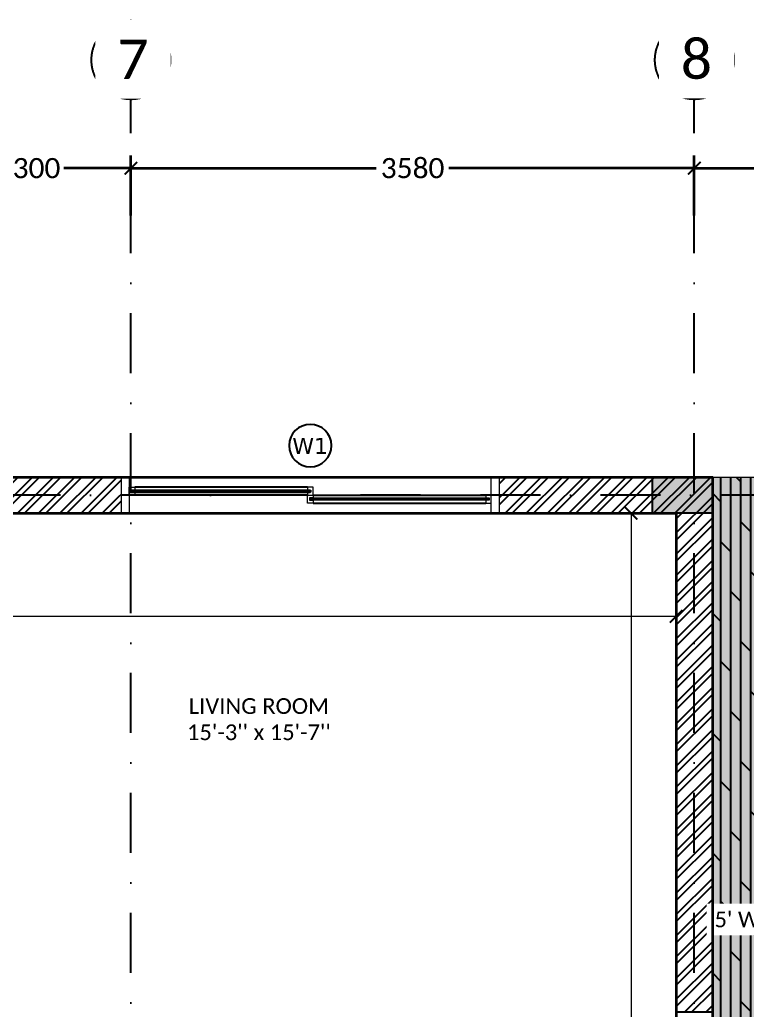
# Model space of a CAD drawing. Header units: millimetres. Extents: x -10000 to 124200, y -12045 to 23620.
# Drawn here: x 108369 to 112991, y 10232 to 16525 of the extents above; entities that cross this region are included whole.
import ezdxf
from ezdxf.enums import TextEntityAlignment as Align

# ---------------------------------------------------------------- set-up
doc = ezdxf.new("R2010")
doc.units = ezdxf.units.MM
doc.header["$LTSCALE"] = 150
doc.set_wipeout_variables(frame=1)
for name, pattern in [('3BHK-W(SB)$0$HIDDEN', [0.375, 0.25, -0.125]), ('DASHDOTX2', [50.8, 25.4, -12.7, 0, -12.7]), ('HIDDENX2', [19.05, 12.7, -6.35])]:
    doc.linetypes.add(name, pattern=pattern)
for name, color, linetype in [('ad-Column', 3, 'Continuous'), ('ad-Column Hatch', 125, 'Continuous'), ('ad-Grid', 8, 'DASHDOTX2'), ('ad-Text main', 7, 'Continuous'), ('ad-Text Main_Door&window Label', 7, 'Continuous'), ('ad-Verandah', 33, 'Continuous'), ('ad-Wall', 240, 'Continuous'), ('ad-Wall hatch', 8, 'Continuous')]:
    doc.layers.add(name, color=color, linetype=linetype)
doc.layers.add('ad-Dimension', color=5, linetype='Continuous', lineweight=0, true_color=0x0000ff)
doc.layers.add('ad-Framing', color=30, linetype='Continuous', lineweight=35, true_color=0xff7f00)
doc.layers.add('ad-Elevation 10', color=8, linetype='Continuous', lineweight=0)
doc.layers.add('ad-Glass Sectionline', color=140, linetype='Continuous', true_color=0x00bfff)
doc.styles.add('6 U T S R N_Typical Floor Plan$0$3BHK-E(NB)$0$grid_text', font='verdana.ttf', dxfattribs={"width": 0.9})
doc.styles.add('ROMANS-TITLE', font='arial.ttf', dxfattribs={"width": 0.8})
doc.styles.get("Standard").update_dxf_attribs({"font": 'calibril.ttf'})
doc.dimstyles.new('A-75-DIM-INT (Framing)', dxfattribs={"dimscale": 100, "dimtxt": 1.5, "dimasz": 1, "dimexe": 0, "dimexo": 0, "dimgap": 0.5, "dimtad": 0, "dimdec": 0, "dimdsep": 46, "dimtxsty": 'ROMANS-TITLE', "dimblk": 'ARCHTICK', "dimcen": 0.025, "dimclrd": 5, "dimclre": 5, "dimclrt": 256, "dimazin": 2, "dimtfac": 1, "dimtdec": 0, "dimtmove": 1, "dimatfit": 0, "dimldrblk": 'ARCHTICK', "dimfxl": 1, "dimtfill": 1, "dimtolj": 1, "dimtzin": 0, "dimarcsym": 0})

# ---------------------------------------------------------------- blocks, each defined once
blk = doc.blocks.new('6 U T S R N_Typical Floor Plan$0$ad_Window Tag')
blk.add_circle((0, 0), 150)
at = {"style": '6 U T S R N_Typical Floor Plan$0$3BHK-E(NB)$0$grid_text', "width": 0.9}
blk.add_attdef('D1', text='', height=125, dxfattribs=at).set_placement((0, 0), align=Align.MIDDLE_CENTER)
blk = doc.blocks.new('zw$3849')
at = {"layer": 'ad-Text Main_Door&window Label'}
ref = blk.add_blockref('6 U T S R N_Typical Floor Plan$0$ad_Window Tag', (9565, 13820), dxfattribs=dict(at, xscale=-0.9, yscale=0.9, zscale=0.9))
ref.add_attrib('D1', 'W1', dxfattribs={"height": 101.25, "rotation": 1800, "style": '6 U T S R N_Typical Floor Plan$0$3BHK-E(NB)$0$grid_text'}).set_placement((9564, 13817.9), align=Align.MIDDLE_CENTER)
at = {"layer": 'ad-Text main', "char_height": 100, "width": 1424.195, "attachment_point": 5, "bg_fill": 2}
for s, insert in [("LIVING ROOM\\P15'-3'' x 15'-7''", (9238.7, 12081.2)), ("\\pxqj;5' WIDE VERANDAH", (12845.7, 10808.6))]:
    blk.add_mtext(s, dxfattribs=dict(at, insert=insert))
blk = doc.blocks.new('$ZCDB_AUDIT_GENERATED_C77D')
blk.add_wipeout([(0, 230), (2400, 230), (2400, 0), (0, 0)]).dxf.layer = 'ad-Elevation 10'
at = {"layer": 'ad-Elevation 10'}
for points in [[(2400, 230), (0, 230)], [(2400, 0), (0, 0)]]:
    blk.add_lwpolyline(points, dxfattribs=at)
for points in [[(50, 0), (50, 230), (0, 230), (0, 0)], [(2350, 0), (2400, 0), (2400, 230), (2350, 230)], [(1217.5, 133), (1217.5, 115), (1182.5, 115), (1182.5, 165), (1217.5, 165), (1217.5, 147), (1195.5, 147), (1195.5, 133)], [(2315, 133), (2315, 115), (2350, 115), (2350, 165), (2315, 165), (2315, 147), (2337, 147), (2337, 133)], [(85, 83), (85, 65), (50, 65), (50, 115), (85, 115), (85, 97), (63, 97), (63, 83)], [(1182.5, 83), (1182.5, 65), (1217.5, 65), (1217.5, 115), (1182.5, 115), (1182.5, 97), (1204.5, 97), (1204.5, 83)]]:
    blk.add_lwpolyline(points, close=True, dxfattribs=at)
at = {"layer": 'ad-Glass Sectionline'}
for points in [[(1200, 145), (2335, 145), (2335, 135), (1200, 135)], [(1200, 95), (65, 95), (65, 85), (1200, 85)]]:
    blk.add_lwpolyline(points, close=True, dxfattribs=at)
for points in [[(1217.5, 165), (2315, 165)], [(1182.5, 115), (85, 115)], [(1182.5, 65), (85, 65)], [(1217.5, 115), (2315, 115)]]:
    blk.add_lwpolyline(points, dxfattribs=at)
blk = doc.blocks.new('*U129')
blk.add_blockref('$ZCDB_AUDIT_GENERATED_C77D', (0, 0))
blk = doc.blocks.new('zw$42B5')
at = {"layer": 'ad-Wall hatch', "transparency": 33554610}
h = blk.add_hatch(dxfattribs=at)
h.set_pattern_fill('ANSI32', color=256, scale=10)
h.set_pattern_definition([(45, (-1040635.14, 674820.02), (-67.351921, 67.351921), []), (45, (-1040590.24, 674820.02), (-67.351921, 67.351921), [])])
h.paths.add_polyline_path([(12120, 13620), (12120, 10220), (11890, 10220), (11890, 13390), (7240, 13390), (7240, 8645), (4245, 8645), (4245, 8875), (4445, 8875), (4445, 9370), (4560, 9370), (4560, 8760), (7010, 8760), (7010, 10500), (6360, 10500), (6360, 10615), (7010, 10615), (7010, 13390), (4560, 13390), (4560, 10615), (5560, 10615), (5560, 10500), (4445, 10500), (4445, 13390), (230, 13390), (230, 8875), (3345, 8875), (3345, 8645), (3060, 8645), (3060, 4745), (3345, 4745), (3345, 4515), (230, 4515), (230, 230), (4995, 230), (4995, 3130), (6060, 3130), (6060, 3015), (5110, 3015), (5110, 230), (8310, 230), (8310, 3015), (6860, 3015), (6860, 3130), (8310, 3130), (8310, 4630), (5110, 4630), (5110, 3930), (4995, 3930), (4995, 4515), (4245, 4515), (4245, 4745), (8540, 4745), (8540, 230), (9240, 230), (9240, 0), (0, 0), (0, 4745), (2830, 4745), (2830, 8645), (0, 8645), (0, 13620)])
at = {"xscale": -1}
blk.add_blockref('*U129', (10765, 13390), dxfattribs=at)
at = {"layer": 'ad-Wall'}
blk.add_lwpolyline([(0, 13620), (12120, 13620), (12120, 10220), (11890, 10220), (11890, 13390), (7240, 13390)], dxfattribs=at)
blk = doc.blocks.new('zw$6AA0')
at = {"layer": 'ad-Column Hatch', "transparency": 33554687}
h = blk.add_hatch(color=256, dxfattribs=at)
h.dxf.hatch_style = 1
h.paths.add_polyline_path([(0, -230), (380, -230), (380, 0), (0, 0)])
at = {"layer": 'ad-Column'}
blk.add_lwpolyline([(0, -230), (380, -230), (380, 0), (0, 0)], close=True, dxfattribs=at)
blk = doc.blocks.new('1625E_Columns')
at = {"layer": 'ad-Column', "xscale": -1, "rotation": 359.9999999999997}
blk.add_blockref('zw$6AA0', (12120, 13620), dxfattribs=at)
blk = doc.blocks.new('zw$3055')
at = {"layer": 'ad-Verandah', "transparency": 33554559}
h = blk.add_hatch(color=256, dxfattribs=at)
h.dxf.hatch_style = 1
h.paths.add_polyline_path([(12120, 0), (13640, 0), (13640, -4975), (12120, -4975)])
at = {"layer": 'ad-Verandah', "transparency": 33554687}
h = blk.add_hatch(dxfattribs=at)
h.set_pattern_fill('DOLMIT', color=256, scale=10, angle=270)
h.set_pattern_definition([(270, (-442546.75, 133732.39), (63.5, -1e-14), []), (315, (-442546.75, 133732.4), (126.999913, 126.999913), [89.80256, -179.60512])])
h.paths.add_polyline_path([(12120, 0), (13640, 0), (13640, -4975), (12120, -4975)])
at = {"layer": 'ad-Verandah', "lineweight": 9}
blk.add_lwpolyline([(12120, 0), (13640, 0), (13640, -4975), (12120, -4975)], close=True, dxfattribs=at)
blk = doc.blocks.new('1625_East Villa')
at = {"layer": 'ad-Verandah', "rotation": 360}
blk.add_blockref('zw$3055', (0, 13620), dxfattribs=at)
blk.add_blockref('1625E_Columns', (0, 0))
at = {"layer": 'ad-Wall'}
blk.add_blockref('zw$42B5', (0, 0), dxfattribs=at)
at = {"layer": 'ad-Text main'}
blk.add_blockref('zw$3849', (0, 0), dxfattribs=at)
blk = doc.blocks.new('_ArchTick')
at = {"color": 0, "linetype": 'ByBlock', "const_width": 0.15}
blk.add_lwpolyline([(-0.5, -0.5), (0.5, 0.5)], dxfattribs=at)
blk = doc.blocks.new('*D261')
at = {"layer": 'ad-Dimension', "lineweight": -2}
for p, q in [((7125, 15282.3), (7125, 15662.4)), ((8425, 15282.3), (8425, 15662.4)), ((7125, 15582.4), (7550.1, 15582.4)), ((8425, 15582.4), (7999.9, 15582.4))]:
    blk.add_line(p, q, dxfattribs=at)
at = {"layer": 'Defpoints', "color": 0}
for p in [(8425, 15582.4), (7125, 15202.3), (8425, 15202.3)]:
    blk.add_point(p, dxfattribs=at)
at = {"layer": 'ad-Dimension', "lineweight": -2, "xscale": 80, "yscale": 80, "zscale": 80, "rotation": 180}
blk.add_blockref('_ArchTick', (7125, 15582.4), dxfattribs=at)
at = {"layer": 'ad-Dimension', "lineweight": -2, "xscale": 80, "yscale": 80, "zscale": 80}
blk.add_blockref('_ArchTick', (8425, 15582.4), dxfattribs=at)
at = {"layer": 'ad-Dimension', "insert": (7775, 15582.4), "char_height": 128, "attachment_point": 5, "bg_fill": 3, "box_fill_scale": 1.1, "bg_fill_color": 257, "bg_fill_transparency": 0}
blk.add_mtext('\\A1;1300', dxfattribs=at)
blk = doc.blocks.new('*D262')
at = {"layer": 'ad-Dimension', "lineweight": -2}
for p, q in [((8425, 15282.3), (8425, 15662.4)), ((12005, 15282.3), (12005, 15662.4)), ((8425, 15582.4), (9984.1, 15582.4)), ((12005, 15582.4), (10445.9, 15582.4))]:
    blk.add_line(p, q, dxfattribs=at)
at = {"layer": 'Defpoints', "color": 0}
for p in [(12005, 15582.4), (8425, 15202.3), (12005, 15202.3)]:
    blk.add_point(p, dxfattribs=at)
at = {"layer": 'ad-Dimension', "lineweight": -2, "xscale": 80, "yscale": 80, "zscale": 80, "rotation": 180}
blk.add_blockref('_ArchTick', (8425, 15582.4), dxfattribs=at)
at = {"layer": 'ad-Dimension', "lineweight": -2, "xscale": 80, "yscale": 80, "zscale": 80}
blk.add_blockref('_ArchTick', (12005, 15582.4), dxfattribs=at)
at = {"layer": 'ad-Dimension', "insert": (10215, 15582.4), "char_height": 128, "attachment_point": 5, "bg_fill": 3, "box_fill_scale": 1.1, "bg_fill_color": 257, "bg_fill_transparency": 0}
blk.add_mtext('\\A1;3580', dxfattribs=at)
blk = doc.blocks.new('*D263')
at = {"layer": 'ad-Dimension', "lineweight": -2}
for p, q in [((12005, 15282.3), (12005, 15662.4)), ((13424.9, 15282.3), (13424.9, 15662.4)), ((12005, 15582.4), (12490.1, 15582.4)), ((13424.9, 15582.4), (12939.8, 15582.4))]:
    blk.add_line(p, q, dxfattribs=at)
at = {"layer": 'Defpoints', "color": 0}
for p in [(13424.9, 15582.4), (12005, 15202.3), (13424.9, 15202.3)]:
    blk.add_point(p, dxfattribs=at)
at = {"layer": 'ad-Dimension', "lineweight": -2, "xscale": 80, "yscale": 80, "zscale": 80, "rotation": 180}
blk.add_blockref('_ArchTick', (12005, 15582.4), dxfattribs=at)
at = {"layer": 'ad-Dimension', "lineweight": -2, "xscale": 80, "yscale": 80, "zscale": 80}
blk.add_blockref('_ArchTick', (13424.9, 15582.4), dxfattribs=at)
at = {"layer": 'ad-Dimension', "insert": (12715, 15582.4), "char_height": 128, "attachment_point": 5, "bg_fill": 3, "box_fill_scale": 1.1, "bg_fill_color": 257, "bg_fill_transparency": 0}
blk.add_mtext('\\A1;1420', dxfattribs=at)
blk = doc.blocks.new('zw$B3AB')
at = {"layer": 'ad-Framing'}
for points in [[(0, 0), (12120, 0), (12120, -13620), (0, -13620), (0, -8875), (2830, -8875), (2830, -4975), (0, -4975)], [(230, -230), (11890, -230), (11890, -13390), (230, -13390), (230, -9105), (4730, -9105), (4730, -8875), (3060, -8875), (3060, -4745), (230, -4745)]]:
    blk.add_lwpolyline(points, close=True, dxfattribs=at)
blk = doc.blocks.new('*D11')
at = {"layer": 'ad-Dimension', "linetype": '3BHK-W(SB)$0$HIDDEN', "lineweight": -2, "transparency": 16777216}
for p, q in [((0, -80), (0, -655.4)), ((11660, -80), (11660, -655.4))]:
    blk.add_line(p, q, dxfattribs=at)
at = {"layer": 'ad-Dimension', "lineweight": -2, "transparency": 16777216}
for p, q in [((0, -655.4), (5570.1, -655.4)), ((11660, -655.4), (6089.9, -655.4))]:
    blk.add_line(p, q, dxfattribs=at)
at = {"layer": 'Defpoints', "color": 0, "transparency": 16777216}
for p in [(0, 0), (11660, 0), (0, -655.4)]:
    blk.add_point(p, dxfattribs=at)
at = {"layer": 'ad-Dimension', "lineweight": -2, "transparency": 16777216, "xscale": 80, "yscale": 80, "zscale": 80, "rotation": 180}
blk.add_blockref('_ArchTick', (0, -655.4), dxfattribs=at)
at = {"layer": 'ad-Dimension', "lineweight": -2, "transparency": 16777216, "xscale": 80, "yscale": 80, "zscale": 80}
blk.add_blockref('_ArchTick', (11660, -655.4), dxfattribs=at)
at = {"layer": 'ad-Dimension', "transparency": 16777216, "insert": (5830, -655.4), "char_height": 120, "attachment_point": 5, "bg_fill": 3, "box_fill_scale": 1.1, "bg_fill_color": 257, "bg_fill_transparency": 0}
blk.add_mtext('\\A1;11660', dxfattribs=at)
blk = doc.blocks.new('*D12')
at = {"layer": 'ad-Dimension', "linetype": '3BHK-W(SB)$0$HIDDEN', "lineweight": -2, "transparency": 16777216}
for p, q in [((11580, 0), (11372.8, 0)), ((11580, -13160), (11372.8, -13160))]:
    blk.add_line(p, q, dxfattribs=at)
at = {"layer": 'ad-Dimension', "lineweight": -2, "transparency": 16777216}
for p, q in [((11372.8, 0), (11372.8, -6320.1)), ((11372.8, -13160), (11372.8, -6839.9))]:
    blk.add_line(p, q, dxfattribs=at)
at = {"layer": 'Defpoints', "color": 0, "transparency": 16777216}
for p in [(11660, 0), (11372.8, -13160), (11660, -13160)]:
    blk.add_point(p, dxfattribs=at)
at = {"layer": 'ad-Dimension', "lineweight": -2, "transparency": 16777216, "xscale": 80, "yscale": 80, "zscale": 80}
for p, rotation in [((11372.8, 0), 90), ((11372.8, -13160), 270)]:
    blk.add_blockref('_ArchTick', p, dxfattribs=dict(at, rotation=rotation))
at = {"layer": 'ad-Dimension', "transparency": 16777216, "insert": (11372.8, -6580), "char_height": 120, "attachment_point": 5, "rotation": 90, "bg_fill": 3, "box_fill_scale": 1.1, "bg_fill_color": 257, "bg_fill_transparency": 0}
blk.add_mtext('\\A1;13160', dxfattribs=at)
blk = doc.blocks.new('1625E_Grid')
at = {"layer": 'ad-Grid', "ltscale": 0.1}
for points in [[(8425, -4010), (8425, 16020)], [(12005, -4010), (12005, 16020)], [(15600, 13505), (-1800, 13505)]]:
    blk.add_lwpolyline(points, dxfattribs=at)
at = {"layer": 'ad-Grid', "color": 7, "linetype": 'ByBlock'}
for centre in [(8425, 16270), (12005, 16270)]:
    blk.add_circle(centre, 250, dxfattribs=at)
at = {"layer": 'ad-Text main', "char_height": 250, "width": 227.385, "attachment_point": 5, "bg_fill": 2}
for s, insert in [('{\\fCalibri|b0|i0|c0|p34;7}', (8438.5, 16274)), ('{\\fCalibri|b0|i0|c0|p34;8}', (12018.5, 16274))]:
    blk.add_mtext(s, dxfattribs=dict(at, insert=insert))
at = {"layer": 'ad-Dimension'}
dim = blk.add_linear_dim(base=(8425, 15582.4), p1=(7125, 15202.3), p2=(8425, 15202.3), dimstyle='A-75-DIM-INT (Framing)', override={"dimscale": 80, "dimblk": 'ArchTick', "dimclrd": 256, "dimclre": 256, "dimfxl": 10, "dimtfill": 1, "dimtfillclr": 0}, dxfattribs=at)
dim.commit()
dim.dimension.update_dxf_attribs({"geometry": '*D261', "text_midpoint": (7775, 15582.4)})
dim = blk.add_linear_dim(base=(12005, 15582.4), p1=(8425, 15202.3), p2=(12005, 15202.3), dimstyle='A-75-DIM-INT (Framing)', override={"dimscale": 80, "dimblk": 'ArchTick', "dimclrd": 256, "dimclre": 256, "dimfxl": 10, "dimtfill": 1, "dimtfillclr": 0}, dxfattribs=at)
dim.commit()
dim.dimension.update_dxf_attribs({"geometry": '*D262', "text_midpoint": (10215, 15582.4)})
dim = blk.add_linear_dim(base=(13424.9, 15582.4), p1=(12005, 15202.3), p2=(13424.9, 15202.3), dimstyle='A-75-DIM-INT (Framing)', override={"dimscale": 80, "dimblk": 'ArchTick', "dimclrd": 256, "dimclre": 256, "dimfxl": 10, "dimtfill": 1, "dimtfillclr": 0}, dxfattribs=at)
dim.commit()
dim.dimension.update_dxf_attribs({"geometry": '*D263', "text_midpoint": (12715, 15582.4)})
blk = doc.blocks.new('zw$2F65')
at = {"layer": 'ad-Dimension'}
dim = blk.add_linear_dim(base=(0, -655.4), p1=(11660, 0), p2=(0, 0), dimstyle='A-75-DIM-INT (Framing)', override={"dimscale": 80, "dimexo": 1, "dimtxsty": 'Standard', "dimblk": 'ArchTick', "dimclrd": 256, "dimclre": 256, "dimfxl": 10, "dimtfill": 1, "dimtfillclr": 0}, dxfattribs=at)
dim.commit()
dim.dimension.update_dxf_attribs({"geometry": '*D11', "text_midpoint": (5830, -655.4)})
dim = blk.add_linear_dim(base=(11372.8, -13160), p1=(11660, 0), p2=(11660, -13160), angle=90, dimstyle='A-75-DIM-INT (Framing)', override={"dimscale": 80, "dimexo": 1, "dimtxsty": 'Standard', "dimblk": 'ArchTick', "dimclrd": 256, "dimclre": 256, "dimfxl": 10, "dimtfill": 1, "dimtfillclr": 0}, dxfattribs=at)
dim.commit()
dim.dimension.update_dxf_attribs({"geometry": '*D12', "text_midpoint": (11372.8, -6580)})

msp = doc.modelspace()

# ---------------------------------------------------------------- block references
at = {"linetype": 'HIDDENX2', "ltscale": 0.09}
msp.add_blockref('1625_East Villa', (100650, 0), dxfattribs=at)

# ---------------------------------------------------------------- next in the draw order: block references
at = {"layer": 'ad-Framing', "linetype": 'HIDDENX2', "ltscale": 0.09}
msp.add_blockref('1625E_Grid', (100650, 0), dxfattribs=at)

# ---------------------------------------------------------------- next in the draw order: block references
at = {"layer": 'ad-Framing'}
msp.add_blockref('zw$B3AB', (100650, 13620), dxfattribs=at)

# ---------------------------------------------------------------- next in the draw order: block references
at = {"layer": 'ad-Dimension'}
msp.add_blockref('zw$2F65', (100880, 13390), dxfattribs=at)

doc.saveas('drawing.dxf')
